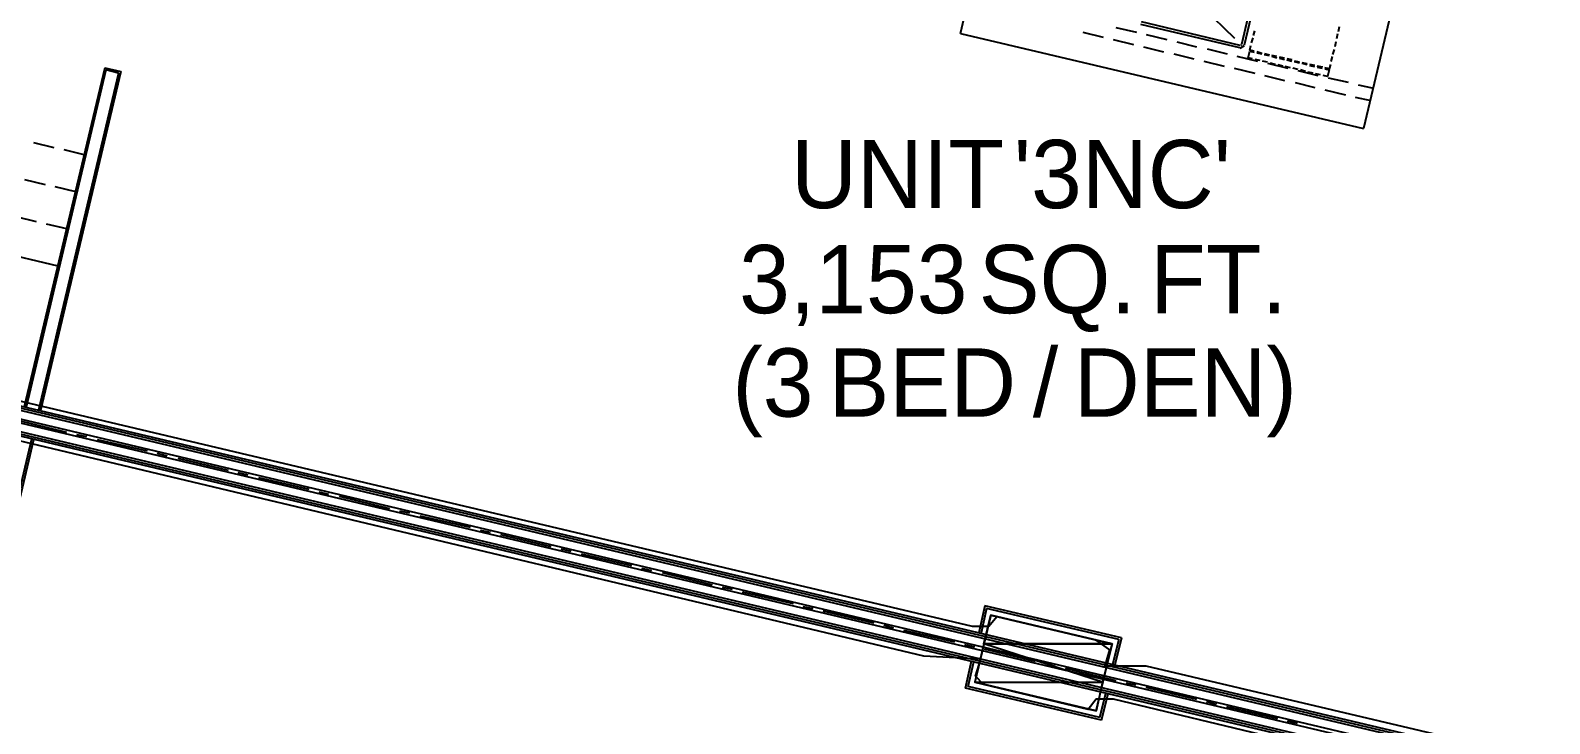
# Model space of a CAD drawing. Header units: feet. Extents: x -84 to 198, y -22 to 181.
# Drawn here: x 78.33 to 114.97, y 77.9 to 94.61 of the extents above; entities that cross this region are included whole.
import ezdxf
from ezdxf.enums import TextEntityAlignment as Align

# ---------------------------------------------------------------- set-up
doc = ezdxf.new("R2010")
doc.units = ezdxf.units.FT
for name, color, linetype in [('A-AREA-UNIDAD', 30, 'CONTINUOUS'), ('A-LINEA', 7, 'CONTINUOUS'), ('A-MURO-CONCRETO', 8, 'CONTINUOUS'), ('A-TEXTO-PDF', 3, 'CONTINUOUS')]:
    doc.layers.add(name, color=color, linetype=linetype)

msp = doc.modelspace()

# ---------------------------------------------------------------- linework, layer by layer
at = {"layer": 'A-AREA-UNIDAD'}
for points in [[(116.288, 75.6444), (104.448, 78.4889), (104.032, 78.4889), (103.84, 78.24), (101.312, 78.8444), (101.12, 79.04), (101.248, 79.4489), (99.872, 79.52), (75.008, 85.44), (73.52, 85.4933), (69.36, 86.5244), (68.96, 85.28), (67.2, 85.44), (66.592, 82.9333), (68.24, 82.6133), (68.32, 82.24), (68.928, 82.08), (68.928, 81.0133), (68.4, 78.9333), (68.992, 78.72), (68.992, 77.76)], [(75.168, 86.3644), (101.04, 80.2489), (101.44, 80.2489), (101.632, 80.48), (104, 79.9289), (104.352, 79.68), (104.24, 79.2889), (105.232, 79.2889), (117.472, 76.4089)]]:
    msp.add_lwpolyline(points, dxfattribs=at)
at = {"layer": 'A-LINEA'}
for p, q in [((107.8667, 95.6844), (107.5333, 94.2711)), ((107.9333, 95.6711), (107.6, 94.2578)), ((107.3733, 94.4178), (106.6133, 95.1511)), ((100.76, 94.5378), (110.48, 92.2444)), ((103.7067, 94.5644), (104.2, 94.4444)), ((104.5067, 94.6844), (105, 94.5644)), ((107.4933, 94.1911), (105.1067, 94.7511)), ((107.5067, 94.2444), (105.12, 94.8178)), ((107.8267, 94.4844), (107.8533, 94.6044)), ((109.8933, 94.6978), (109.8667, 94.5778)), ((104.44, 94.3911), (104.9333, 94.2711)), ((105.1733, 94.2178), (105.6533, 94.0978)), ((105.24, 94.5111), (105.7333, 94.3911)), ((105.9733, 94.3378), (106.4533, 94.2178)), ((107.5067, 94.1801), (107.611, 94.2445)), ((107.5221, 94.245), (107.5461, 94.2598)), ((107.7733, 94.3111), (107.8133, 94.4311)), ((109.8133, 94.3378), (109.7867, 94.2178)), ((109.8533, 94.5244), (109.8267, 94.4044)), ((105.9067, 94.0444), (106.3867, 93.9244)), ((106.6267, 93.8711), (107.12, 93.7511)), ((106.7067, 94.1644), (107.1867, 94.0444)), ((107.4267, 93.9911), (107.92, 93.8711)), ((107.7333, 94.1111), (107.84, 94.0844)), ((107.9867, 93.8844), (107.8667, 93.9111)), ((108.0267, 94.0578), (107.9067, 94.0978)), ((107.9067, 94.0711), (108.0267, 94.0444)), ((108.16, 93.8444), (108.04, 93.8711)), ((108.08, 94.0311), (108.2, 94.0044)), ((108.2133, 94.0178), (108.0933, 94.0444)), ((108.16, 93.8178), (108.6533, 93.6978)), ((108.3467, 93.7911), (108.2267, 93.8178)), ((108.3867, 93.9778), (108.2667, 94.0044)), ((108.2667, 93.9911), (108.3867, 93.9511)), ((108.5733, 93.9378), (108.4533, 93.9644)), ((108.4533, 93.9378), (108.5733, 93.9111)), ((108.6267, 93.8978), (108.7467, 93.8711)), ((108.76, 93.8978), (108.64, 93.9244)), ((108.9333, 93.8444), (108.8133, 93.8711)), ((108.8133, 93.8578), (108.9333, 93.8311)), ((109.12, 93.8044), (109, 93.8311)), ((109, 93.8178), (109.12, 93.7911)), ((109.72, 93.9778), (109.6933, 93.8578)), ((109.7733, 94.1511), (109.7333, 94.0311)), ((80.12, 93.7111), (78.1733, 85.5378)), ((80.1467, 93.6578), (78.2267, 85.5244)), ((80.4533, 93.5778), (78.52, 85.4578)), ((80.5067, 93.6178), (78.5733, 85.4444)), ((80.12, 93.7111), (80.5067, 93.6178)), ((80.4533, 93.5778), (80.1467, 93.6578)), ((107.36, 93.6978), (107.8533, 93.5778)), ((108.0933, 93.5244), (108.5733, 93.4044)), ((108.5333, 93.7511), (108.4133, 93.7778)), ((108.72, 93.7111), (108.5867, 93.7378)), ((108.8933, 93.6711), (108.7733, 93.6978)), ((108.8933, 93.6444), (109.3733, 93.5244)), ((109.08, 93.6178), (108.96, 93.6578)), ((109.2667, 93.5778), (109.1333, 93.6044)), ((109.1733, 93.7644), (109.2933, 93.7378)), ((109.3067, 93.7644), (109.1867, 93.7911)), ((109.44, 93.5378), (109.32, 93.5644)), ((109.4933, 93.7244), (109.36, 93.7511)), ((109.36, 93.7244), (109.48, 93.6978)), ((109.6267, 93.4711), (110.1067, 93.3644)), ((108.8267, 93.3511), (109.3067, 93.2311)), ((109.5467, 93.1778), (110.04, 93.0578)), ((110.3467, 93.2978), (110.72, 93.2178)), ((110.28, 93.0044), (110.6533, 92.9244)), ((78.4, 91.9111), (78.8933, 91.7911)), ((79.1333, 91.7378), (79.6133, 91.6178)), ((70.2267, 91.0178), (78.9867, 88.9378)), ((78.1867, 91.0178), (78.68, 90.8978)), ((78.92, 90.8444), (79.4133, 90.7244)), ((77.9733, 90.1244), (78.4667, 90.0044)), ((78.7067, 89.9511), (79.2, 89.8311)), ((65.84, 88.3511), (117.44, 76.1378)), ((65.84, 88.3511), (117.44, 76.1378)), ((65.8533, 88.4444), (117.4667, 76.2444)), ((65.8533, 88.4444), (117.4667, 76.2444)), ((65.8533, 88.4044), (117.4533, 76.1911)), ((65.8533, 88.4044), (117.4533, 76.1911)), ((65.7733, 88.0578), (117.3733, 75.8578)), ((65.7733, 88.0578), (117.3733, 75.8578)), ((65.7867, 88.1511), (117.4, 75.9378)), ((65.7867, 88.1511), (117.4, 75.9378)), ((65.6933, 87.7644), (117.3067, 75.5511)), ((65.6933, 87.7644), (117.3067, 75.5511)), ((65.7067, 87.8044), (117.32, 75.6044)), ((65.7067, 87.8044), (117.32, 75.6044)), ((65.72, 87.8578), (117.3333, 75.6578)), ((65.72, 87.8578), (117.3333, 75.6578)), ((77.9867, 85.2178), (79.2, 84.9244)), ((76.44, 76.6311), (78.36, 84.7644)), ((76.48, 76.5644), (78.4133, 84.7511)), ((79.44, 84.8711), (79.68, 84.8178)), ((79.9333, 84.7511), (81.1467, 84.4711)), ((81.3867, 84.4178), (81.6267, 84.3511)), ((81.88, 84.2978), (83.0933, 84.0044)), ((83.3333, 83.9511), (83.5733, 83.8978)), ((83.8267, 83.8311), (85.04, 83.5511)), ((85.28, 83.4844), (85.52, 83.4311)), ((85.7733, 83.3778), (86.9867, 83.0844)), ((87.2267, 83.0311), (87.4667, 82.9778)), ((87.72, 82.9111), (88.9333, 82.6311)), ((89.1733, 82.5644), (89.4133, 82.5111)), ((89.6667, 82.4578), (90.88, 82.1644)), ((91.12, 82.1111), (91.36, 82.0578)), ((91.6133, 81.9911), (92.8267, 81.7111)), ((93.0667, 81.6444), (93.3067, 81.5911)), ((93.56, 81.5378), (94.7733, 81.2444)), ((95.0133, 81.1911), (95.2533, 81.1378)), ((95.4933, 81.0711), (96.72, 80.7911)), ((96.96, 80.7244), (97.2, 80.6711)), ((97.44, 80.6178), (98.6667, 80.3244)), ((101.3467, 80.7378), (101.2, 80.0844)), ((101.3467, 80.7378), (101.2, 80.0844)), ((101.3867, 80.6711), (101.2533, 80.0844)), ((101.3867, 80.6711), (101.2533, 80.0844)), ((104.64, 79.9644), (101.3467, 80.7378)), ((104.64, 79.9644), (101.3467, 80.7378)), ((104.5733, 79.9244), (101.3867, 80.6711)), ((104.5733, 79.9244), (101.3867, 80.6711)), ((98.9067, 80.2711), (99.1467, 80.2044)), ((99.3867, 80.1511), (100.6133, 79.8711)), ((104.5733, 79.9244), (104.4267, 79.3244)), ((104.5733, 79.9244), (104.4267, 79.3244)), ((104.64, 79.9644), (104.48, 79.3111)), ((104.64, 79.9644), (104.48, 79.3111)), ((100.8533, 79.8044), (101.0933, 79.7511)), ((101.3333, 79.6978), (102.56, 79.4044)), ((100.88, 78.7511), (101.0267, 79.4044)), ((100.88, 78.7511), (101.0267, 79.4044)), ((100.9467, 78.7911), (101.08, 79.3911)), ((100.9467, 78.7911), (101.08, 79.3911)), ((102.8, 79.3511), (103.04, 79.2844)), ((103.28, 79.2311), (104.5067, 78.9378)), ((104.12, 78.0444), (100.9467, 78.7911)), ((104.12, 78.0444), (100.9467, 78.7911)), ((104.7467, 78.8844), (104.9867, 78.8311)), ((105.2267, 78.7778), (106.4533, 78.4844)), ((104.16, 77.9778), (100.88, 78.7511)), ((104.16, 77.9778), (100.88, 78.7511)), ((104.12, 78.0444), (104.2667, 78.6311)), ((104.12, 78.0444), (104.2667, 78.6311)), ((104.16, 77.9778), (104.32, 78.6178)), ((104.16, 77.9778), (104.32, 78.6178)), ((106.6933, 78.4311), (106.9333, 78.3644)), ((107.1733, 78.3111), (108.4, 78.0178)), ((108.64, 77.9644), (108.88, 77.9111))]:
    msp.add_line(p, q, dxfattribs=at)
for points in [[(100.76, 94.5378), (101.44, 97.4578), (111.1733, 95.1644), (110.48, 92.2444)], [(107.84, 94.1111), (107.7333, 94.1378), (107.76, 94.2444)], [(107.8, 93.9244), (107.6933, 93.9511), (107.7333, 94.1111)], [(109.5467, 93.6844), (109.6533, 93.6578), (109.6133, 93.4978), (109.5067, 93.5244)], [(109.68, 93.7911), (109.6533, 93.6844), (109.5467, 93.7111)], [(104.0267, 78.2044), (104.4133, 79.8178), (101.4933, 80.5111), (101.1067, 78.8978), (104.0267, 78.2044)]]:
    msp.add_lwpolyline(points, dxfattribs=at)
at = {"layer": 'A-MURO-CONCRETO'}
for points in [[(101.4933, 80.5111), (104.4133, 79.8178), (101.32, 79.8178), (101.4933, 80.5111), (101.4933, 80.5111)], [(101.32, 79.8178), (101.1067, 78.8978), (104.1867, 78.8978), (101.32, 79.8178)], [(101.32, 79.8178), (104.4133, 79.8178), (104.1867, 78.8978), (101.32, 79.8178), (101.32, 79.8178)], [(101.1067, 78.8978), (104.1867, 78.8978), (104.0267, 78.2044), (101.1067, 78.8978), (101.1067, 78.8978)]]:
    msp.add_lwpolyline(points, dxfattribs=at)

# ---------------------------------------------------------------- texts
at = {"layer": 'A-TEXTO-PDF'}
for s, p in [('UNIT', (99.2401, 90.3252)), ("'3NC'", (104.6627, 90.3252)), ('3,153', (98.174, 87.7918)), ('SQ.', (103.0925, 87.7918)), ('FT.', (106.9802, 87.7918)), ('(3', (96.2346, 85.2985)), ('BED', (99.8363, 85.2985)), ('/', (102.8094, 85.2985)), ('DEN)', (106.1817, 85.2985))]:
    msp.add_text(s, height=1.646, dxfattribs=at).set_placement(p, align=Align.CENTER)

doc.saveas('drawing.dxf')
